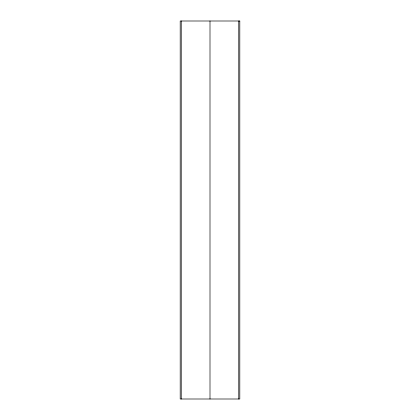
<?xml version="1.0" encoding="UTF-8"?>
<svg xmlns="http://www.w3.org/2000/svg" width="420" height="420" viewBox="0 0 420 420"><rect width="100%" height="100%" fill="white"/><g stroke="black" fill="none" stroke-linecap="round" stroke-linejoin="round"><path stroke-width="0.63" d="M238.76 21L238.76 399M210 21L210 399M181.241 21L181.241 399M239.809 21L180.191 21L180.191 399L239.809 399L239.809 21"/></g></svg>
